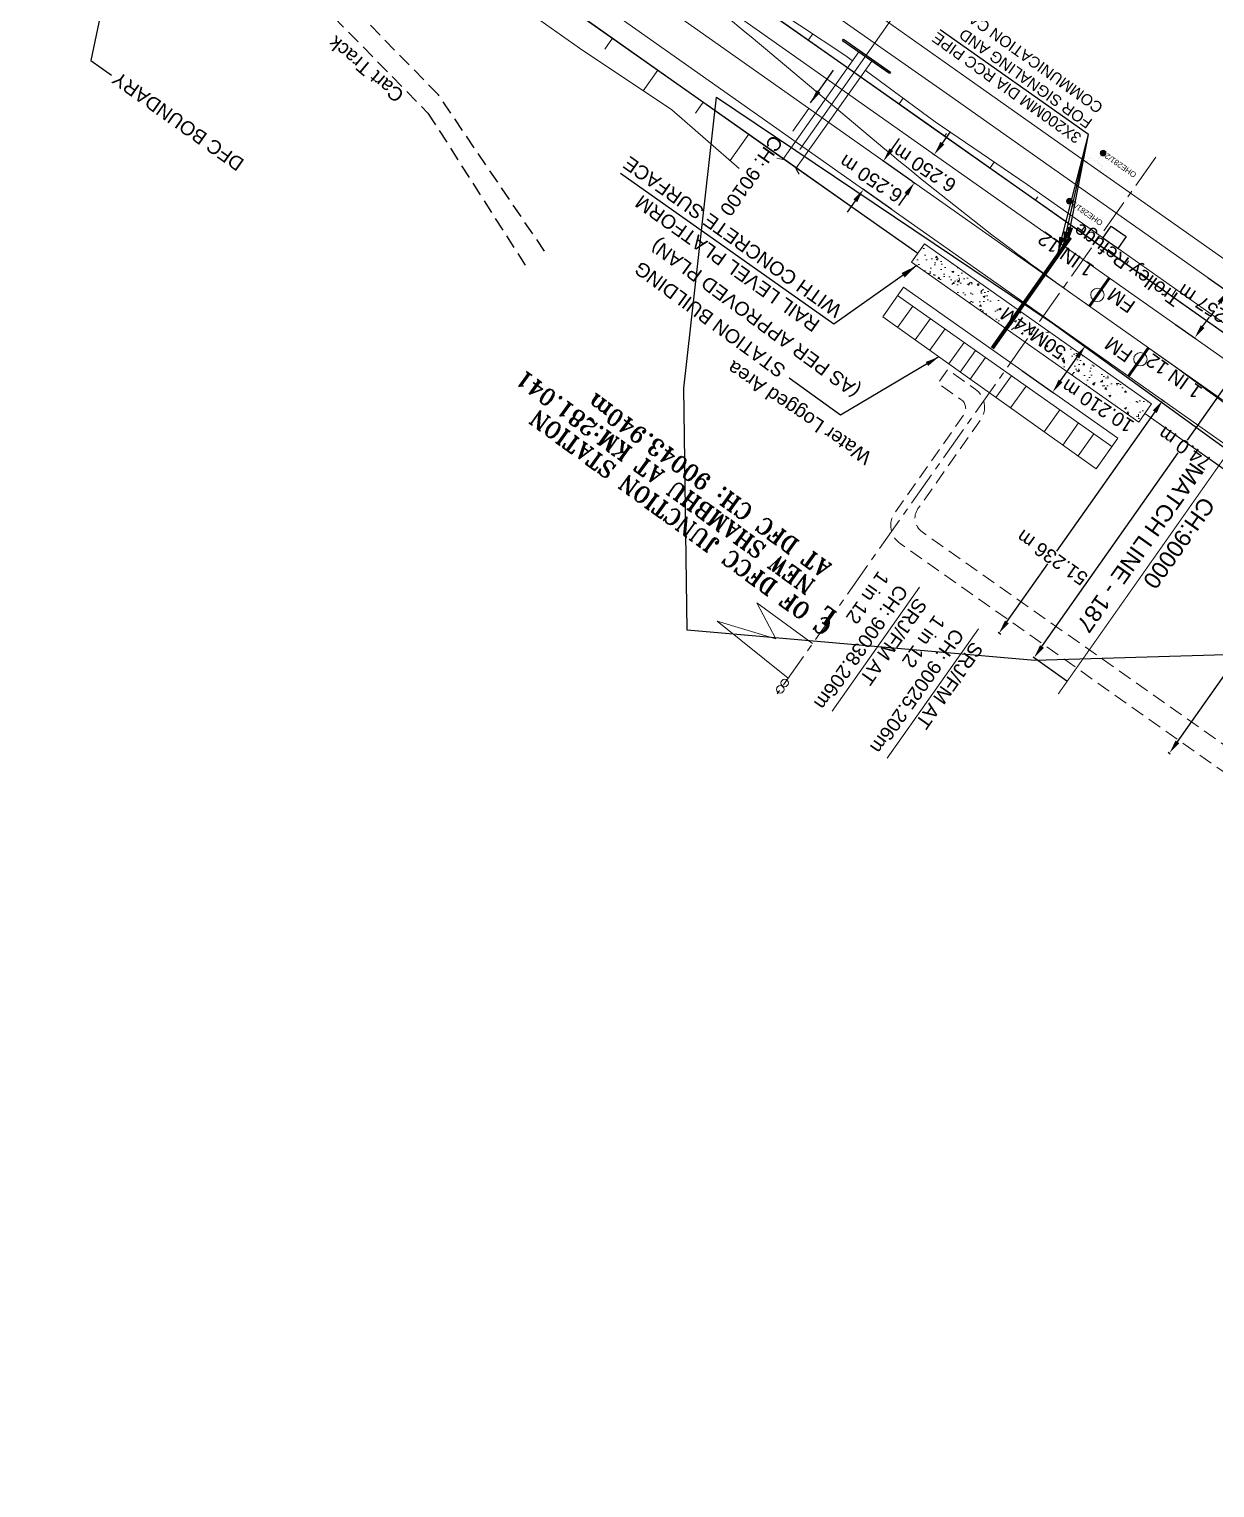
# Model space of a CAD drawing. Header units: metres. Extents: x 644418 to 1306172, y 3366650 to 6747308.
# Drawn here: x 659924.1 to 660137.5, y 3368379.2 to 3368641.8 of the extents above; entities that cross this region are included whole.
import ezdxf
from ezdxf.enums import TextEntityAlignment as Align

# ---------------------------------------------------------------- set-up
doc = ezdxf.new("R2010")
doc.units = ezdxf.units.M
doc.header["$MEASUREMENT"] = 0
for name, pattern in [('CENTER', [2, 1.25, -0.25, 0.25, -0.25]), ('DASHED', [0.75, 0.5, -0.25]), ('PHANTOM2', [1.25, 0.625, -0.125, 0.125, -0.125, 0.125, -0.125])]:
    doc.linetypes.add(name, pattern=pattern)
doc.layers.get('Defpoints').update_dxf_attribs({"lineweight": 0})
for name, color, linetype, lineweight in [('BOUNDARY DIMENTION', 10, 'Continuous', 0), ('BRIDGE DETAILS PLAN', 7, 'Continuous', 0), ('CANAL BOTTOM', 5, 'Continuous', 0), ('Existing IR Track', 143, 'Continuous', 0), ("NEW CHAWAPAIL STN. SRJ's", 10, 'Continuous', 0), ("NEW SHAMBHU CROSSING STN. SRJ's", 10, 'Continuous', 0), ('OHE MAST', 8, 'Continuous', 0), ('OHE MAST TEXT', 8, 'Continuous', 0), ('PROP-DFC Connecting line', 1, 'Continuous', 0), ('Proposed Chainage', 10, 'Continuous', 0), ('Proposed DFC Loop line', 1, 'Continuous', 0), ('PROPOSED DFCC TOE LINE', 239, 'Continuous', 0), ('PROPOSED DFCC TOE SLOPES', 239, 'Continuous', 0), ('PROPOSED DFCC TRACK', 1, 'Continuous', 0)]:
    doc.layers.add(name, color=color, linetype=linetype, lineweight=lineweight)
for name, color, linetype in [('CULVERT_PARAPET', 7, 'Continuous'), ('DFCC Boundary', 6, 'CENTER'), ('Dimension', 10, 'Continuous'), ('MATCH LINE', 7, 'Continuous'), ('PROPOSED DFCC FORMATION LINE', 187, 'Continuous'), ('PROPOSED FEATURES', 10, 'Continuous'), ('PROPOSED ROADS', 10, 'DASHED'), ('Side Details', 251, 'Continuous'), ('Signalling cable pipes', 234, 'Continuous'), ('SUB_ROAD_EDGE', 34, 'Continuous'), ('TOPO_TEXT', 251, 'Continuous'), ('TROLLEY_STAND', 7, 'Continuous'), ('WATER_LOGGED_AREA', 5, 'Continuous')]:
    doc.layers.add(name, color=color, linetype=linetype)
doc.styles.add('ROMANT', font='romant__.ttf')
doc.styles.get("Standard").update_dxf_attribs({"font": 'arial.ttf'})
doc.styles.add('Style-Arial', font='arial.ttf')
doc.dimstyles.new('DIM', dxfattribs={"dimtxt": 2.5, "dimasz": 2.5, "dimexe": 0.18, "dimexo": 0.0625, "dimgap": 0.09, "dimtad": 0, "dimtih": 1, "dimtoh": 1, "dimdec": 3, "dimzin": 0, "dimdsep": 46, "dimtxsty": 'Standard', "dimcen": 0.09, "dimadec": 0, "dimazin": 0, "dimtfac": 1, "dimtdec": 3, "dimtofl": 0, "dimtmove": 0, "dimatfit": 3, "dimfxl": 1, "dimtolj": 1, "dimtzin": 0, "dimarcsym": 0})
doc.dimstyles.new('ISO-25', dxfattribs={"dimtxt": 2.5, "dimasz": 2.5, "dimexe": 1.25, "dimexo": 0.625, "dimtad": 1, "dimtxsty": 'Standard', "dimcen": 2.5, "dimadec": 0, "dimazin": 0, "dimtfac": 1, "dimtmove": 0, "dimatfit": 3, "dimfxl": 1, "dimarcsym": 0})
doc.dimstyles.get("Standard").update_dxf_attribs({"dimtxt": 2.5, "dimasz": 2.5, "dimexe": 0.18, "dimexo": 0.0625, "dimgap": 0.09, "dimtad": 0, "dimtih": 1, "dimtoh": 1, "dimdec": 3, "dimzin": 0, "dimdsep": 46, "dimtxsty": 'Standard', "dimcen": 0.09, "dimclrd": 1, "dimclre": 1, "dimclrt": 1, "dimadec": 0, "dimazin": 0, "dimtfac": 1, "dimtdec": 3, "dimtofl": 0, "dimtmove": 0, "dimatfit": 3, "dimfxl": 1, "dimtolj": 1, "dimtzin": 0, "dimarcsym": 0})

# ---------------------------------------------------------------- blocks, each defined once
blk = doc.blocks.new('OHE MAST')
h = blk.add_hatch(color=256)
edge = h.paths.add_edge_path()
edge.add_arc((0, 0), 0.514, 0, 360)
at = {"const_width": 0.01, "flags": 128}
for points in [[(1.5, 3.5), (1.5, 2), (-1.5, 2), (-1.5, 3.5)], [(0, 2), (0, 0)]]:
    blk.add_lwpolyline(points, dxfattribs=at)
blk.add_circle((0, 0), 0.514)
blk = doc.blocks.new('*D1681')
at = {"layer": 'Defpoints', "color": 0, "transparency": 16777216}
for p in [(660136.29, 3368597.05), (660139.79, 3368594.6), (660130.39, 3368588.66)]:
    blk.add_point(p, dxfattribs=at)
at = {"layer": 'Dimension', "color": 0, "lineweight": -2, "transparency": 16777216}
for p, q in [((660136.34, 3368597.02), (660139.93, 3368594.49)), ((660138.35, 3368592.55), (660138.11, 3368592.21)), ((660130.44, 3368588.63), (660134.03, 3368586.1)), ((660135.32, 3368588.25), (660136.54, 3368589.98))]:
    blk.add_line(p, q, dxfattribs=at)
at = {"layer": 'Dimension', "color": 0, "transparency": 16777216}
for points in [[(660138.01, 3368592.79), (660138.69, 3368592.31), (660139.79, 3368594.6)], [(660134.98, 3368588.49), (660135.67, 3368588.01), (660133.89, 3368586.21)]]:
    blk.add_solid(points, dxfattribs=at)
at = {"layer": 'Dimension', "color": 0, "lineweight": 0, "transparency": 16777216, "insert": (660137.32, 3368591.09), "char_height": 2.5, "attachment_point": 5, "rotation": 147}
blk.add_mtext('\\A1;10.257 m', dxfattribs=at)
blk = doc.blocks.new('*D1697')
at = {"layer": 'Defpoints', "color": 0, "transparency": 16777216}
for p in [(660077.85, 3368618.05), (660083.01, 3368614.42), (660079.41, 3368609.31)]:
    blk.add_point(p, dxfattribs=at)
at = {"layer": 'Dimension', "color": 0, "lineweight": -2, "transparency": 16777216}
for p, q in [((660079.29, 3368620.1), (660080.73, 3368622.14)), ((660082.96, 3368614.45), (660077.71, 3368618.16)), ((660079.36, 3368609.34), (660074.11, 3368613.05)), ((660072.81, 3368610.9), (660071.37, 3368608.86))]:
    blk.add_line(p, q, dxfattribs=at)
at = {"layer": 'Dimension', "color": 0, "transparency": 16777216}
for points in [[(660078.95, 3368620.34), (660079.63, 3368619.86), (660077.85, 3368618.05)], [(660072.47, 3368611.14), (660073.15, 3368610.66), (660074.25, 3368612.94)]]:
    blk.add_solid(points, dxfattribs=at)
at = {"layer": 'Dimension', "color": 0, "lineweight": 0, "transparency": 16777216, "insert": (660075.63, 3368614.9), "char_height": 2.5, "attachment_point": 5, "rotation": 147}
blk.add_mtext('\\A1;6.250 m', dxfattribs=at)
blk = doc.blocks.new('*D1700')
at = {"layer": 'Defpoints', "color": 0, "transparency": 16777216}
for p in [(660086.61, 3368619.52), (660087.03, 3368619.23), (660083.01, 3368614.42)]:
    blk.add_point(p, dxfattribs=at)
at = {"layer": 'Dimension', "color": 0, "lineweight": -2, "transparency": 16777216}
for p, q in [((660088.47, 3368621.27), (660089.91, 3368623.31)), ((660086.66, 3368619.49), (660087.18, 3368619.12)), ((660081.99, 3368612.08), (660080.55, 3368610.03)), ((660083.06, 3368614.38), (660083.58, 3368614.02))]:
    blk.add_line(p, q, dxfattribs=at)
at = {"layer": 'Dimension', "color": 0, "transparency": 16777216}
for points in [[(660088.13, 3368621.51), (660088.81, 3368621.03), (660087.03, 3368619.23)], [(660081.65, 3368612.32), (660082.33, 3368611.84), (660083.43, 3368614.12)]]:
    blk.add_solid(points, dxfattribs=at)
at = {"layer": 'Dimension', "color": 0, "lineweight": 0, "transparency": 16777216, "insert": (660085.28, 3368616.74), "char_height": 2.5, "attachment_point": 5, "rotation": 147}
blk.add_mtext('\\A1;6.250 m', dxfattribs=at)
blk = doc.blocks.new('*D1765')
at = {"layer": 'Defpoints', "color": 0, "transparency": 16777216}
for p in [(660108.6, 3368588.73), (660114.2, 3368584.78), (660102.72, 3368580.39)]:
    blk.add_point(p, dxfattribs=at)
at = {"layer": 'Dimension', "color": 0, "lineweight": -2, "transparency": 16777216}
for p, q in [((660108.65, 3368588.69), (660114.35, 3368584.68)), ((660109.76, 3368578.48), (660112.76, 3368582.74)), ((660102.77, 3368580.35), (660108.47, 3368576.33))]:
    blk.add_line(p, q, dxfattribs=at)
at = {"layer": 'Dimension', "color": 0, "transparency": 16777216}
for points in [[(660112.42, 3368582.98), (660113.1, 3368582.5), (660114.2, 3368584.78)], [(660109.42, 3368578.72), (660110.1, 3368578.24), (660108.32, 3368576.44)]]:
    blk.add_solid(points, dxfattribs=at)
at = {"layer": 'Dimension', "color": 0, "lineweight": 0, "transparency": 16777216, "insert": (660116.44, 3368573.97), "char_height": 2.5, "attachment_point": 5, "rotation": 147}
blk.add_mtext('\\A1;10.210 m', dxfattribs=at)
blk = doc.blocks.new('*D1780')
at = {"layer": 'BOUNDARY DIMENTION', "color": 0, "lineweight": -2, "transparency": 16777216}
for p, q in [((660158.55, 3368553.52), (660158.95, 3368553.24)), ((660157.37, 3368551.3), (660147.35, 3368537.06)), ((660130.79, 3368513.51), (660145.78, 3368534.83)), ((660129.09, 3368511.65), (660129.49, 3368511.36))]:
    blk.add_line(p, q, dxfattribs=at)
at = {"layer": 'BOUNDARY DIMENTION', "color": 0, "transparency": 16777216}
for points in [[(660157.03, 3368551.53), (660157.71, 3368551.06), (660158.81, 3368553.34)], [(660130.45, 3368513.75), (660131.13, 3368513.27), (660129.35, 3368511.47)]]:
    blk.add_solid(points, dxfattribs=at)
at = {"layer": 'Defpoints', "color": 0, "transparency": 16777216}
for p in [(660158.5, 3368553.56), (660129.04, 3368511.68), (660129.35, 3368511.47)]:
    blk.add_point(p, dxfattribs=at)
at = {"layer": 'BOUNDARY DIMENTION', "color": 0, "transparency": 16777216, "insert": (660146.57, 3368535.94), "char_height": 2.5, "attachment_point": 5, "rotation": 145}
blk.add_mtext('\\A1;51.198 m', dxfattribs=at)
blk = doc.blocks.new('*D1783')
at = {"layer": 'BOUNDARY DIMENTION', "color": 0, "lineweight": -2, "transparency": 16777216}
for p, q in [((660126.69, 3368572.92), (660109.03, 3368547.8)), ((660128.46, 3368574.73), (660127.98, 3368575.07)), ((660100.09, 3368535.1), (660107.45, 3368545.56)), ((660098.99, 3368532.82), (660098.51, 3368533.16))]:
    blk.add_line(p, q, dxfattribs=at)
at = {"layer": 'BOUNDARY DIMENTION', "color": 0, "transparency": 16777216}
for points in [[(660126.35, 3368573.16), (660127.03, 3368572.68), (660128.13, 3368574.96)], [(660099.75, 3368535.34), (660100.44, 3368534.86), (660098.66, 3368533.05)]]:
    blk.add_solid(points, dxfattribs=at)
at = {"layer": 'Defpoints', "color": 0, "transparency": 16777216}
for p in [(660128.51, 3368574.7), (660098.66, 3368533.05), (660099.04, 3368532.79)]:
    blk.add_point(p, dxfattribs=at)
at = {"layer": 'BOUNDARY DIMENTION', "color": 0, "transparency": 16777216, "insert": (660108.24, 3368546.68), "char_height": 2.5, "attachment_point": 5, "rotation": 145}
blk.add_mtext('\\A1;51.236 m', dxfattribs=at)
blk = doc.blocks.new('*D1818')
at = {"layer": 'Defpoints', "color": 0, "linetype": 'Continuous', "ltscale": 0.5, "transparency": 16777216}
for p in [(660147.54, 3368589.15), (660153.51, 3368584.94), (660110.94, 3368524.41)]:
    blk.add_point(p, dxfattribs=at)
at = {"layer": 'DFCC Boundary', "color": 0, "linetype": 'Continuous', "lineweight": -2, "ltscale": 0.5, "transparency": 16777216}
for p, q in [((660153.46, 3368584.98), (660147.39, 3368589.25)), ((660146.1, 3368587.1), (660132.51, 3368567.78)), ((660106.4, 3368530.66), (660130.94, 3368565.54)), ((660110.89, 3368524.45), (660104.82, 3368528.72))]:
    blk.add_line(p, q, dxfattribs=at)
at = {"layer": 'DFCC Boundary', "color": 0, "linetype": 'Continuous', "ltscale": 0.5, "transparency": 16777216}
for points in [[(660145.76, 3368587.34), (660146.44, 3368586.86), (660147.54, 3368589.15)], [(660106.06, 3368530.9), (660106.75, 3368530.42), (660104.97, 3368528.62)]]:
    blk.add_solid(points, dxfattribs=at)
at = {"layer": 'DFCC Boundary', "color": 0, "linetype": 'Continuous', "ltscale": 0.5, "transparency": 16777216, "insert": (660132.13, 3368566.38), "char_height": 2.5, "attachment_point": 5, "rotation": 145}
blk.add_mtext('\\A1;74.0 m', dxfattribs=at)

msp = doc.modelspace()

# ---------------------------------------------------------------- hatches: boundary and pattern name
at = {"layer": 'PROPOSED DFCC TRACK', "linetype": 'Continuous'}
h = msp.add_hatch(dxfattribs=at)
h.set_pattern_fill('AR-CONC', color=256, scale=0.5, angle=-4.318942)
h.set_pattern_definition([(45.68105842, (-200180.7806, 18979.408), (3.5524880545, -0.582948216), [0.375, -4.125]), (350.68105842, (-200180.7806, 18979.408), (-0.4085547274, 3.802526331), [0.3, -3.3]), (96.13250288, (-200180.4845, 18979.3594), (3.143933313, 3.2195780774), [0.31870096, -3.50571056]), (41.86525842, (-200180.7053, 18980.405), (5.258728434, -1.2271073767), [0.5625, -6.1875]), (92.31669391, (-200180.267, 18980.303), (5.026835385, 4.504822532), [0.47805171, -5.2585688]), (346.86522241, (-200180.7053, 18980.405), (5.026835381, 4.504822529), [0.45, -4.950000005]), (16.68105842, (-200180.2255, 18980.1182), (2.8244571586, -2.2321383826), [0.375, -4.125]), (321.68105842, (-200180.2255, 18980.118), (1.4861713306, 3.5238357284), [0.3, -3.3]), (67.13250316, (-200179.99, 18979.932), (4.310628452, 1.2916973407), [0.31870095, -3.50571056]), (33.181058424, (-200180.7806, 18979.408), (0.18597511694, 1.65516396646), [0, -3.26, 0, -3.35, 0, -3.3125]), (3.181058424, (-200180.7806, 18979.408), (1.4601250286, 1.8674017781), [0, -1.91, 0, -3.185, 0, -1.2625]), (323.181058424, (-200181.8924, 18979.4919), (2.65303982576, -0.31346064014), [0, -1.25, 0, -3.9, 0, -5.175]), (313.181058424, (-200182.391, 18979.5296), (2.9453441762, 0.279509524), [0, -1.625, 0, -2.59, 0, -3.675])])
h.paths.add_polyline_path([(660123.8153, 3368571.0608), (660124.9677, 3368572.6955), (660126.0959, 3368574.3472), (660085.2533, 3368603.1384), (660082.9487, 3368599.8691)])
h.paths.add_polyline_path([(660111.9019, 3368584.3631), (660099.9484, 3368592.8645), (660097.729, 3368589.7439), (660109.6825, 3368581.2425)], flags=25)

# ---------------------------------------------------------------- linework, layer by layer
at = {"layer": 'BRIDGE DETAILS PLAN', "color": 7, "linetype": 'Continuous', "lineweight": 0, "flags": 128}
msp.add_lwpolyline([(660110.3382, 3368687.7005), (660062.848, 3368620.1246)], dxfattribs=at)
at = {"layer": 'CULVERT_PARAPET', "linetype": 'Continuous'}
msp.add_polyline3d([(660070.521, 3368639.706, 270.674), (660070.688, 3368639.986, 270.68), (660079.153, 3368634.07, 270.62), (660078.986, 3368633.7899, 270.62)], close=True, dxfattribs=at)
at = {"layer": 'Existing IR Track', "flags": 128}
for points in [[(659911.3001, 3368760.8555), (659927.2399, 3368749.6213), (659943.5151, 3368738.1676), (659958.1576, 3368727.77), (659977.3537, 3368714.2984), (659996.651, 3368700.7561), (660012.3696, 3368689.6877), (660028.1302, 3368678.5897), (660045.2146, 3368666.5757), (660062.5385, 3368654.3933), (660077.5676, 3368643.8028), (660092.8925, 3368633.004), (660109.6257, 3368621.2378), (660126.5577, 3368609.3317), (660142.3534, 3368598.1975), (660158.1384, 3368587.0709), (660174.4735, 3368575.5808), (660190.496, 3368564.3107), (660207.5126, 3368552.3776), (660224.4948, 3368540.4687), (660240.3114, 3368529.3669), (660256.4069, 3368518.0692), (660271.8366, 3368507.2097)], [(659908.7095, 3368757.1778), (659924.4006, 3368746.0898), (659940.812, 3368734.5507), (659955.7582, 3368724.039), (659974.7591, 3368710.6172), (659993.9497, 3368697.0615), (660009.7513, 3368685.968), (660025.5923, 3368674.847), (660042.632, 3368662.9055), (660059.7846, 3368650.8849), (660075.0177, 3368640.1795), (660090.3519, 3368629.4031), (660107.0775, 3368617.6195), (660123.8717, 3368605.7877), (660139.8074, 3368594.5805), (660155.7653, 3368583.3577), (660171.938, 3368571.9804), (660187.9853, 3368560.6913), (660204.9812, 3368548.7818), (660221.8716, 3368536.9464), (660237.7773, 3368525.769), (660253.6266, 3368514.6313), (660269.2847, 3368503.5873)]]:
    msp.add_lwpolyline(points, dxfattribs=at)
at = {"layer": 'MATCH LINE', "linetype": 'PHANTOM2', "ltscale": 15, "const_width": 0.2}
msp.add_lwpolyline([(660179.7781, 3368622.2881), (660109.3264, 3368522.1118)], dxfattribs=at)
at = {"layer": "NEW SHAMBHU CROSSING STN. SRJ's", "linetype": 'CENTER', "lineweight": 15, "ltscale": 5}
msp.add_line((660126.8679, 3368618.7814), (660058.745, 3368522.1441), dxfattribs=at)
at = {"layer": "NEW SHAMBHU CROSSING STN. SRJ's", "linetype": 'Continuous', "lineweight": 13, "const_width": 0.5, "flags": 128}
for points in [[(660114.9331, 3368591.9136), (660118.5341, 3368597.0219)], [(660121.9536, 3368579.3177), (660125.5584, 3368584.4234)]]:
    msp.add_lwpolyline(points, dxfattribs=at)
at = {"layer": "NEW SHAMBHU CROSSING STN. SRJ's", "linetype": 'Continuous', "lineweight": 13, "flags": 128}
for points in [[(660116.375, 3368593.9558), (660114.9331, 3368591.9136)], [(660124.1165, 3368582.3812), (660125.5584, 3368584.4234)]]:
    msp.add_lwpolyline(points, dxfattribs=at)
at = {"layer": "NEW SHAMBHU CROSSING STN. SRJ's", "color": 10, "linetype": 'Continuous', "lineweight": 13, "flags": 128}
for points in [[(660084.3643, 3368541.3577), (660068.613, 3368519.0133)], [(660094.9896, 3368533.8675), (660078.5621, 3368510.5638)]]:
    msp.add_lwpolyline(points, dxfattribs=at)
at = {"layer": "NEW SHAMBHU CROSSING STN. SRJ's", "lineweight": 15}
msp.add_lwpolyline([(660060.7349, 3368524.9961), (660047.9217, 3368535.2053), (660058.5235, 3368532.0601), (660055.0789, 3368538.5367), (660065.1197, 3368531.187)], dxfattribs=at)
at = {"layer": "NEW SHAMBHU CROSSING STN. SRJ's", "linetype": 'Continuous', "lineweight": 13}
for centre in [(660116.375, 3368593.9558), (660124.1165, 3368582.3812)]:
    msp.add_circle(centre, 1.2, dxfattribs=at)
at = {"layer": "NEW SHAMBHU CROSSING STN. SRJ's"}
for centre in [(660059.306, 3368522.9531, -25.7288), (660060.0945, 3368524.0932, -25.7288)]:
    msp.add_circle(centre, 0.6717, dxfattribs=at)
at = {"layer": 'PROP-DFC Connecting line', "linetype": 'Continuous', "lineweight": 0}
msp.add_line((659123.2101, 3369298.6585), (661015.1257, 3367964.985), dxfattribs=at)
at = {"layer": 'Proposed Chainage', "lineweight": 0, "flags": 128}
msp.add_lwpolyline([(660061.553, 3368623.4255), (660064.4338, 3368627.5122)], dxfattribs=at)
at = {"layer": 'Proposed DFC Loop line'}
msp.add_line((659226.6259, 3369210.4636), (661057.9935, 3367919.4725), dxfattribs=at)
for points in [[(660019.4978, 3368666.8358, -0.02091954), (660056.2911, 3368638.5309), (660078.1398, 3368620.2185, 0.02091954), (660114.9331, 3368591.9136)], [(660125.5584, 3368584.4234, -0.02091954), (660162.3517, 3368556.1185), (660184.2004, 3368537.8061, 0.02091954), (660220.9937, 3368509.5012)]]:
    msp.add_lwpolyline(points, format="xyb", dxfattribs=at)
at = {"layer": 'PROPOSED DFCC FORMATION LINE', "lineweight": 0, "flags": 128}
for points in [[(660084.0296, 3368601.4024), (660074.99, 3368607.7747), (660058.6433, 3368619.298), (660042.2967, 3368630.8213), (660025.95, 3368642.3446), (660009.6033, 3368653.8679), (659993.2567, 3368665.3912), (659976.91, 3368676.9145), (659960.5633, 3368688.4378), (659944.2167, 3368699.9611), (659927.87, 3368711.4844), (659911.5233, 3368723.0077), (659895.1767, 3368734.531), (659878.83, 3368746.0543), (659862.4833, 3368757.5776), (659846.1367, 3368769.1009), (659829.79, 3368780.6242), (659813.4433, 3368792.1475), (659797.0967, 3368803.6708), (659780.75, 3368815.1941)], [(660084.0584, 3368601.4433), (660075.0188, 3368607.8155), (660058.6721, 3368619.3388), (660042.3255, 3368630.8621), (660025.9788, 3368642.3855), (660009.6321, 3368653.9088), (659993.2855, 3368665.4321), (659976.9388, 3368676.9554), (659960.5921, 3368688.4787), (659944.2455, 3368700.002), (659927.8988, 3368711.5253), (659911.5521, 3368723.0486), (659895.2055, 3368734.5719), (659878.8588, 3368746.0952), (659862.5121, 3368757.6185), (659846.1655, 3368769.1418), (659829.8188, 3368780.6651), (659813.4721, 3368792.1884), (659797.1255, 3368803.7117), (659780.7788, 3368815.235)], [(660266.3554, 3368497.4059), (660250.0088, 3368508.9292), (660233.6621, 3368520.4525), (660217.3154, 3368531.9758), (660200.9688, 3368543.4991), (660184.6221, 3368555.0224), (660168.2754, 3368566.5457), (660151.9288, 3368578.069), (660135.5821, 3368589.5923), (660119.2354, 3368601.1156), (660102.8888, 3368612.6389), (660086.5421, 3368624.1622), (660070.1954, 3368635.6855), (660053.8488, 3368647.2088), (660037.5021, 3368658.7321), (660021.1554, 3368670.2554), (660004.8088, 3368681.7787), (659988.4621, 3368693.302), (659972.1154, 3368704.8253), (659955.7688, 3368716.3486), (659939.4221, 3368727.8719), (659923.0754, 3368739.3952)], [(660266.3842, 3368497.4468), (660250.0376, 3368508.9701), (660233.6909, 3368520.4934), (660217.3442, 3368532.0167), (660200.9976, 3368543.54), (660184.6509, 3368555.0633), (660168.3042, 3368566.5866), (660151.9576, 3368578.1099), (660135.6109, 3368589.6332), (660119.2642, 3368601.1565), (660102.9176, 3368612.6798), (660086.5709, 3368624.2031), (660070.2242, 3368635.7264), (660053.8776, 3368647.2497), (660037.5309, 3368658.773), (660021.1842, 3368670.2963), (660004.8376, 3368681.8196), (659988.4909, 3368693.3429), (659972.1442, 3368704.8662), (659955.7976, 3368716.3895), (659939.4509, 3368727.9128), (659923.1042, 3368739.4361)], [(660228.645, 3368499.5194), (660222.1388, 3368504.1058), (660205.7921, 3368515.6291), (660189.4455, 3368527.1524), (660173.0988, 3368538.6757), (660156.7521, 3368550.199), (660140.4055, 3368561.7223), (660124.925, 3368572.635)], [(660228.6146, 3368499.4797), (660222.11, 3368504.065), (660205.7633, 3368515.5883), (660189.4167, 3368527.1116), (660173.07, 3368538.6349), (660156.7233, 3368550.1582), (660140.3767, 3368561.6815), (660124.8962, 3368572.5941)]]:
    msp.add_lwpolyline(points, dxfattribs=at)
at = {"layer": 'PROPOSED DFCC TOE LINE', "lineweight": 0, "flags": 128}
for points in [[(659738.3467, 3368870.86), (659743.8267, 3368866.9525), (659760.1107, 3368855.3403), (659776.4352, 3368843.7855), (659792.7351, 3368832.1959), (659809.1071, 3368820.7086), (659825.5516, 3368809.3239), (659841.9213, 3368797.8334), (659858.3129, 3368786.3738), (659874.6783, 3368774.877), (659891.0542, 3368763.3953), (659907.4172, 3368751.8951), (659923.7727, 3368740.3844), (659940.094, 3368728.8251), (659956.4253, 3368717.2799), (659972.7776, 3368705.7646), (659989.1311, 3368694.251), (660005.5091, 3368682.7722), (660021.9132, 3368671.3303), (660038.1818, 3368659.6963), (660054.4529, 3368648.0659), (660071.0982, 3368636.9662), (660072.2881, 3368636.0889)], [(660051.9218, 3368616.6914), (660039.7886, 3368627.2634), (660023.1394, 3368638.3575), (660006.8295, 3368649.9331), (659997.0481, 3368657.1106), (659986.9505, 3368664.4245), (659974.3812, 3368673.3272), (659958.0998, 3368684.943), (659941.7556, 3368696.4699), (659925.4244, 3368708.0151), (659909.0755, 3368719.5353), (659893.0799, 3368731.5566), (659876.891, 3368743.3036), (659860.7409, 3368755.1059), (659844.4407, 3368766.6951), (659833.1975, 3368774.8456), (659825.9322, 3368780.084), (659811.9588, 3368790.0417), (659795.8369, 3368801.8838), (659779.3493, 3368813.2071)], [(660074.5986, 3368634.3853), (660087.1993, 3368625.0945), (660103.7266, 3368613.8275), (660120.0897, 3368602.3274), (660136.4112, 3368590.7685), (660152.7283, 3368579.2032), (660169.1325, 3368567.7615), (660185.5291, 3368556.3091), (660201.8778, 3368544.7886), (660218.2413, 3368533.2893), (660234.5686, 3368521.7385), (660250.8959, 3368510.1876), (660267.2419, 3368498.6634), (660283.598, 3368487.1535), (660299.9584, 3368475.6497), (660316.281, 3368464.0923), (660332.5821, 3368452.5043), (660348.9456, 3368441.0048), (660365.3395, 3368429.5486), (660381.7734, 3368418.149), (660398.2211, 3368406.7691), (660414.7971, 3368395.5711), (660419.4465, 3368392.1078)]]:
    msp.add_lwpolyline(points, dxfattribs=at)
at = {"layer": 'PROPOSED DFCC TOE SLOPES', "linetype": 'Continuous', "lineweight": 0, "flags": 128}
for points in [[(660064.373, 3368639.8511), (660065.1401, 3368640.9393)], [(660029.1031, 3368640.183), (660027.7123, 3368638.2101)], [(660037.2765, 3368634.4214), (660034.6461, 3368630.6901)], [(660045.4498, 3368628.6597), (660044.0678, 3368626.6993)], [(660080.7197, 3368628.3278), (660081.436, 3368629.3439)], [(660053.6231, 3368622.8981), (660050.2653, 3368618.1348)], [(660088.893, 3368622.5661), (660089.22, 3368623.0301)], [(660097.0664, 3368616.8045), (660097.8107, 3368617.8605)], [(660105.2397, 3368611.0428), (660105.6454, 3368611.6184)], [(660113.413, 3368605.2812), (660114.2326, 3368606.4438)], [(660121.5864, 3368599.5195), (660121.9973, 3368600.1025)], [(660129.7597, 3368593.7579), (660130.569, 3368594.906)]]:
    msp.add_lwpolyline(points, dxfattribs=at)
at = {"layer": 'PROPOSED DFCC TRACK', "color": 12, "flags": 128}
msp.add_lwpolyline([(661185.0561, 3367837.5487), (661104.7692, 3367894.1456), (658600.7836, 3369659.2873)], dxfattribs=at)
at = {"layer": 'PROPOSED DFCC TRACK', "linetype": 'Continuous', "flags": 128}
for points, elevation in [([(660073.4239, 3368637.6994), (660059.774, 3368618.3439), (660058.6614, 3368618.5453)], 270.544), ([(660075.7659, 3368636.0404), (660062.116, 3368616.6849), (660062.6791, 3368615.7045)], 270.519)]:
    msp.add_lwpolyline(points, dxfattribs=dict(at, elevation=elevation))
msp.add_lwpolyline([(660123.8153, 3368571.0608), (660082.9487, 3368599.8691), (660085.2533, 3368603.1384), (660126.12, 3368574.3301), (660123.8153, 3368571.0608)], dxfattribs=at)
at = {"layer": 'PROPOSED FEATURES', "color": 1, "lineweight": 0}
msp.add_lwpolyline([(660081.4908, 3368595.3495), (660120.0486, 3368568.1688), (660116.1585, 3368562.6504), (660077.7309, 3368590.0158)], close=True, dxfattribs=at)
for points in [[(660080.4294, 3368593.8437), (660118.9871, 3368566.6631)], [(660083.1342, 3368591.937), (660080.4083, 3368588.1091)], [(660086.3163, 3368589.6938), (660083.5796, 3368585.8508)], [(660088.9521, 3368587.8358), (660086.2064, 3368583.9802)], [(660092.3834, 3368585.4169), (660089.626, 3368581.5449)], [(660094.447, 3368583.9565), (660091.6853, 3368580.0784)], [(660096.2245, 3368582.7092), (660093.4541, 3368578.8189)], [(660100.9097, 3368579.4065), (660098.1233, 3368575.4938)], [(660103.549, 3368577.546), (660100.7536, 3368573.6207)], [(660109.6362, 3368573.2549), (660106.8202, 3368569.3005)], [(660112.9642, 3368570.9088), (660110.1369, 3368566.9386)], [(660115.7314, 3368568.9581), (660112.8947, 3368564.9747)]]:
    msp.add_lwpolyline(points, dxfattribs=at)
at = {"layer": 'PROPOSED ROADS', "color": 1, "linetype": 'DASHED', "lineweight": 0, "ltscale": 5, "flags": 128}
msp.add_lwpolyline([(661233.5122, 3367730.8433, 0.26577536), (661230.955, 3367736.6188), (660838.2471, 3368015.4714), (660750.0807, 3368077.0803), (660080.8725, 3368549.197, -0.41410989), (660079.909, 3368554.7701), (660092.3059, 3368572.356, 0.41421356), (660091.8235, 3368575.143), (660087.6934, 3368578.0545), (660089.4219, 3368580.5065), (660094.3693, 3368577.0188, -0.41421356), (660095.334, 3368571.4448), (660084.0891, 3368555.4931, 0.41410989), (660084.8117, 3368551.3132), (660752.3792, 3368080.3539), (660840.5506, 3368018.7415), (661230.3879, 3367741.9273), (661232.6055, 3367740.3492, 0.35054613), (661238.2967, 3367741.1615)], format="xyb", dxfattribs=at)
at = {"layer": 'Signalling cable pipes', "lineweight": 30}
for points in [[(660111.3366, 3368604.3859), (660097.3131, 3368584.4924)], [(660111.5001, 3368604.2706), (660097.4765, 3368584.3772)], [(660111.6636, 3368604.1554), (660097.64, 3368584.2619)]]:
    msp.add_lwpolyline(points, dxfattribs=at)
at = {"layer": 'SUB_ROAD_EDGE', "color": 88, "linetype": 'DASHED', "ltscale": 5}
for points in [[(660016.865, 3368601.841), (659997.762, 3368629.988), (659966.155, 3368662.331), (659908.761, 3368721.108), (659860.335, 3368758.441), (659808.881, 3368793.355), (659734.226, 3368828.509)], [(659732.686, 3368826.004), (659807.028, 3368789.77), (659858.413, 3368755.087), (659906.59, 3368719.477), (659963.179, 3368659.987), (659995.896, 3368626.701), (660013.994, 3368598.369)]]:
    msp.add_lwpolyline(points, dxfattribs=at)
at = {"layer": 'TROLLEY_STAND', "linetype": 'Continuous'}
msp.add_polyline3d([(660117.354, 3368604.161, 270.647), (660118.853, 3368606.311, 270.657), (660121.526, 3368604.475, 270.672), (660120.027, 3368602.325, 270.672)], close=True, dxfattribs=at)
at = {"layer": 'WATER_LOGGED_AREA', "linetype": 'Continuous'}
msp.add_polyline3d([(660047.813, 3368629.555, 268.423), (660108.256, 3368588.958, 268.397), (660156.886, 3368553.676, 268.48), (660159.726, 3368529.771, 268.448), (660105.102, 3368528.126, 268.501), (660042.556, 3368533.616, 268.831), (660041.922, 3368577.162, 268.61), (660047.813, 3368629.555, 268.423)], dxfattribs=at)

# ---------------------------------------------------------------- block references
at = {"layer": 'OHE MAST', "color": 2, "rotation": 143.3908318566117}
for p in [(660117.406, 3368619.485), (660111.359, 3368610.834)]:
    msp.add_blockref('OHE MAST', p, dxfattribs=at)

# ---------------------------------------------------------------- texts
at = {"layer": 'DFCC Boundary', "linetype": 'Continuous', "ltscale": 5}
msp.add_text('DFC BOUNDARY', height=2.5, rotation=144.612954, dxfattribs=at).set_placement((659963.0234, 3368618.1223))
at = {"layer": 'MATCH LINE', "linetype": 'Continuous'}
msp.add_text('MATCH LINE - 187', height=3, rotation=234.693137, dxfattribs=at).set_placement((660133.2728, 3368564.0466))
at = {"layer": "NEW CHAWAPAIL STN. SRJ's", "lineweight": 13}
for s, p in [('WITH CONCRETE SURFACE', (660050.6966, 3368604.3888)), ('RAIL LEVEL PLATFORM', (660049.7811, 3368599.6102)), ('50Mx4M', (660104.8061, 3368587.0403))]:
    msp.add_text(s, height=2.5, rotation=144.579176, dxfattribs=at).set_placement(p, align=Align.MIDDLE_CENTER)
at = {"layer": "NEW SHAMBHU CROSSING STN. SRJ's", "linetype": 'Continuous', "lineweight": 13, "char_height": 2.5, "attachment_point": 4, "rotation": 144.807523, "line_spacing_factor": 0.60036, "style": 'Style-Arial'}
for s, insert in [('1 IN 12', (660115.3055, 3368597.998)), ('FM', (660122.7133, 3368591.5163)), ('FM', (660122.2484, 3368582.6696)), ('1 IN 12', (660134.7603, 3368576.0708))]:
    msp.add_mtext(s, dxfattribs=dict(at, insert=insert))
at = {"layer": "NEW SHAMBHU CROSSING STN. SRJ's", "char_height": 3, "attachment_point": 7, "rotation": 144.006684, "line_spacing_factor": 0.6, "style": 'ROMANT'}
for s, insert in [('NEW SHAMBHU AT {\\C7;KM:281.041}', (660065.8015, 3368542.265)), ('AT DFC CH: 90043.940m', (660068.714, 3368545.2678)), ('C OF DFCC JUNCTION STATION', (660068.893, 3368534.8292)), ('L', (660069.6227, 3368536.6605))]:
    msp.add_mtext(s, dxfattribs=dict(at, insert=insert))
at = {"layer": "NEW SHAMBHU CROSSING STN. SRJ's", "color": 10, "linetype": 'Continuous', "lineweight": 13, "char_height": 2.5, "attachment_point": 4, "rotation": 234.818733, "line_spacing_factor": 0.648, "style": 'Style-Arial'}
for s, insert, width in [('\\pxsm1;SRJ/FM AT \\PCH: 90038.206m \\P1 in 12', (660081.4508, 3368541.3182), 36.62754), ('\\pxsm1;SRJ/FM AT \\PCH: 90025.206m \\P1 in 12', (660091.5401, 3368533.4188), 40.251656)]:
    msp.add_mtext(s, dxfattribs=dict(at, insert=insert, width=width))
at = {"layer": 'OHE MAST TEXT'}
for s, p in [('OHE281/2', (660120.5623, 3368617.2591)), ('OHE281/1', (660114.5153, 3368608.6081))]:
    msp.add_text(s, height=1, rotation=145, dxfattribs=at).set_placement(p, align=Align.MIDDLE_CENTER)
at = {"layer": 'Proposed Chainage', "lineweight": 0, "attachment_point": 4, "rotation": 234.818733, "line_spacing_factor": 0.6, "style": 'Style-Arial'}
for s, insert, char_height in [('CH: 90100', (660058.9165, 3368622.2418), 2.5), ('CH:90000', (660136.4955, 3368557.0286), 3)]:
    msp.add_mtext(s, dxfattribs=dict(at, insert=insert, char_height=char_height))
at = {"layer": 'PROPOSED FEATURES', "linetype": 'Continuous', "lineweight": 0, "insert": (660035.1867, 3368601.475), "char_height": 2.5, "width": 50.024424, "attachment_point": 6, "rotation": 143.731089, "line_spacing_factor": 0.6, "style": 'Style-Arial'}
msp.add_mtext('STATION BUILDING\\P\\P(AS PER APPROVED PLAN)', dxfattribs=at)
at = {"layer": 'Side Details'}
msp.add_text('Trolley Refuge', height=2.5, rotation=144.100313, dxfattribs=at).set_placement((660131.6055, 3368593.7158, 0.275))
at = {"layer": 'Signalling cable pipes', "insert": (660112.5376, 3368621.0531), "char_height": 2, "width": 36.382269, "attachment_point": 1, "rotation": 144.40551, "style": 'Style-Arial'}
msp.add_mtext('3X200MM DIA RCC PIPE FOR SIGNALING AND COMMUNICATION CABLES', dxfattribs=at)
at = {"layer": 'SUB_ROAD_EDGE', "color": 88, "linetype": 'DASHED', "ltscale": 5}
msp.add_text('Cart Track', height=2.5, rotation=140, dxfattribs=at).set_placement((659991.8046, 3368630.2872))
at = {"layer": 'TOPO_TEXT', "color": 5}
msp.add_text('Water Logged Area', height=2.5, rotation=146, dxfattribs=at).set_placement((660075.9717, 3368565.2969))

# ---------------------------------------------------------------- dimensions: what is measured, and where the dimension line sits
at = {"layer": 'BOUNDARY DIMENTION'}
for base, p1, p2, angle, picture, middle in [((660098.6565, 3368533.0532), (660128.5113, 3368574.695), (660099.0372, 3368532.7854), 234.882169, '*D1783', (660108.2385, 3368546.678)), ((660129.3476, 3368511.4655), (660158.4986, 3368553.556), (660129.0404, 3368511.6816), 234.874108, '*D1780', (660146.5681, 3368535.9444))]:
    dim = msp.add_linear_dim(base=base, p1=p1, p2=p2, angle=angle, dimstyle='DIM', override={"dimpost": ' m'}, dxfattribs=at)
    dim.commit()
    dim.dimension.update_dxf_attribs({"geometry": picture, "text_midpoint": middle, "dimtype": 129, "text_rotation": 145})
at = {"layer": 'DFCC Boundary', "linetype": 'Continuous', "ltscale": 0.5}
dim = msp.add_linear_dim(base=(660147.5359, 3368589.1452), p1=(660110.9439, 3368524.4117), p2=(660153.5131, 3368584.9416), angle=54.882169, dimstyle='DIM', override={"dimdec": 1, "dimpost": ' m', "dimtmove": 2}, dxfattribs=at)
dim.commit()
dim.dimension.update_dxf_attribs({"geometry": '*D1818', "text_midpoint": (660132.1262, 3368566.3794), "dimtype": 129, "text_rotation": 145})
at = {"layer": 'Dimension', "color": 10, "lineweight": 0}
for base, p1, p2, angle, override, picture, middle in [((660087.0327, 3368619.2283), (660083.0119, 3368614.4158), (660086.613, 3368619.5242), 54.818733, {"dimpost": ' m'}, '*D1700', (660085.281, 3368616.7433)), ((660077.8532, 3368618.0524), (660079.4109, 3368609.3075), (660083.0119, 3368614.4158), 54.818733, {"dimpost": ' m'}, '*D1697', (660075.631, 3368614.9001)), ((660139.7867, 3368594.5951), (660130.3912, 3368588.6635), (660136.2915, 3368597.0532), 54.882169, {"dimpost": ' m'}, '*D1681', (660137.3241, 3368591.0936)), ((660114.2034, 3368584.7811), (660102.7187, 3368580.3852), (660108.6014, 3368588.7302), 54.818733, {"dimpost": ' m', "dimtmove": 2}, '*D1765', (660116.4411, 3368573.9722))]:
    dim = msp.add_linear_dim(base=base, p1=p1, p2=p2, angle=angle, dimstyle='DIM', override=override, dxfattribs=at)
    dim.commit()
    dim.dimension.update_dxf_attribs({"geometry": picture, "text_midpoint": middle, "dimtype": 129, "text_rotation": 147})

# ---------------------------------------------------------------- leaders
at = {"layer": 'CANAL BOTTOM'}
msp.add_leader([(660064.7609, 3368628.5348), (660068.8789, 3368634.3944)], dimstyle='ISO-25', override={"dimtxt": 3, "dimasz": 2.5, "dimgap": 0.625, "dimtad": 0, "dimdec": 3, "dimzin": 2, "dimtdec": 3}, dxfattribs=at)
at = {"layer": 'DFCC Boundary', "linetype": 'Continuous', "lineweight": 0, "ltscale": 5}
msp.add_leader([(659937.354, 3368646.4394), (659935.198, 3368636.1257), (659938.9323, 3368633.4892)], dimstyle='ISO-25', override={"dimtxt": 0.5, "dimtad": 0}, dxfattribs=at)
at = {"layer": "NEW CHAWAPAIL STN. SRJ's", "lineweight": 13}
msp.add_leader([(660083.8641, 3368599.2237), (660068.9589, 3368588.7189), (660030.5397, 3368615.8395)], dimstyle='Standard', override={"dimasz": 3, "dimgap": 0.25}, dxfattribs=at)
at = {"layer": 'PROPOSED FEATURES', "linetype": 'Continuous', "lineweight": 0}
msp.add_leader([(660087.8497, 3368582.8099), (660070.1472, 3368572.2854), (660060.8968, 3368578.9399)], dimstyle='ISO-25', override={"dimtxt": 3, "dimasz": 2.5, "dimgap": 0.625, "dimtad": 0, "dimdec": 3, "dimzin": 2, "dimtdec": 3}, dxfattribs=at)
at = {"layer": 'Signalling cable pipes', "lineweight": 13}
for points in [[(660109.2465, 3368601.4209), (660114.7467, 3368622.8292), (660088.0976, 3368641.6497)], [(660110.1673, 3368602.3799), (660114.7467, 3368622.8292), (660088.0976, 3368641.6497)], [(660110.963, 3368603.1616), (660114.7467, 3368622.8292), (660088.0976, 3368641.6497)]]:
    msp.add_leader(points, dimstyle='Standard', override={"dimasz": 3, "dimgap": 0.25, "dimclrd": 256}, dxfattribs=at)

doc.saveas('drawing.dxf')
